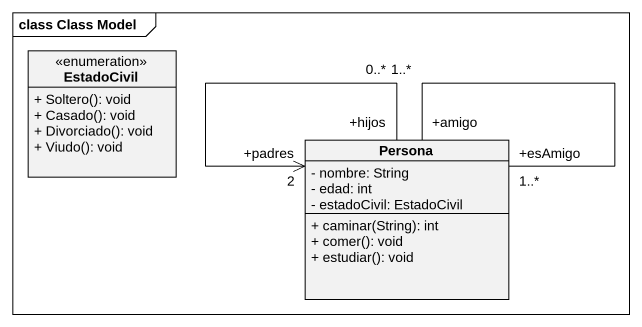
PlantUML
@startuml
mainframe class Class Model
hide circle
hide empty members
skinparam classAttributeIconSize 0
enum EstadoCivil {
  + Soltero(): void
  + Casado(): void
  + Divorciado(): void
  + Viudo(): void
}
class Persona {
  - nombre: String
  - edad: int
  - estadoCivil: EstadoCivil
  + caminar(String): int
  + comer(): void
  + estudiar(): void
}
Persona "+hijos\n0..*" --> "+padres\n2" Persona
Persona "+esAmigo\n1..*" -- "+amigo\n1..*" Persona
@enduml
